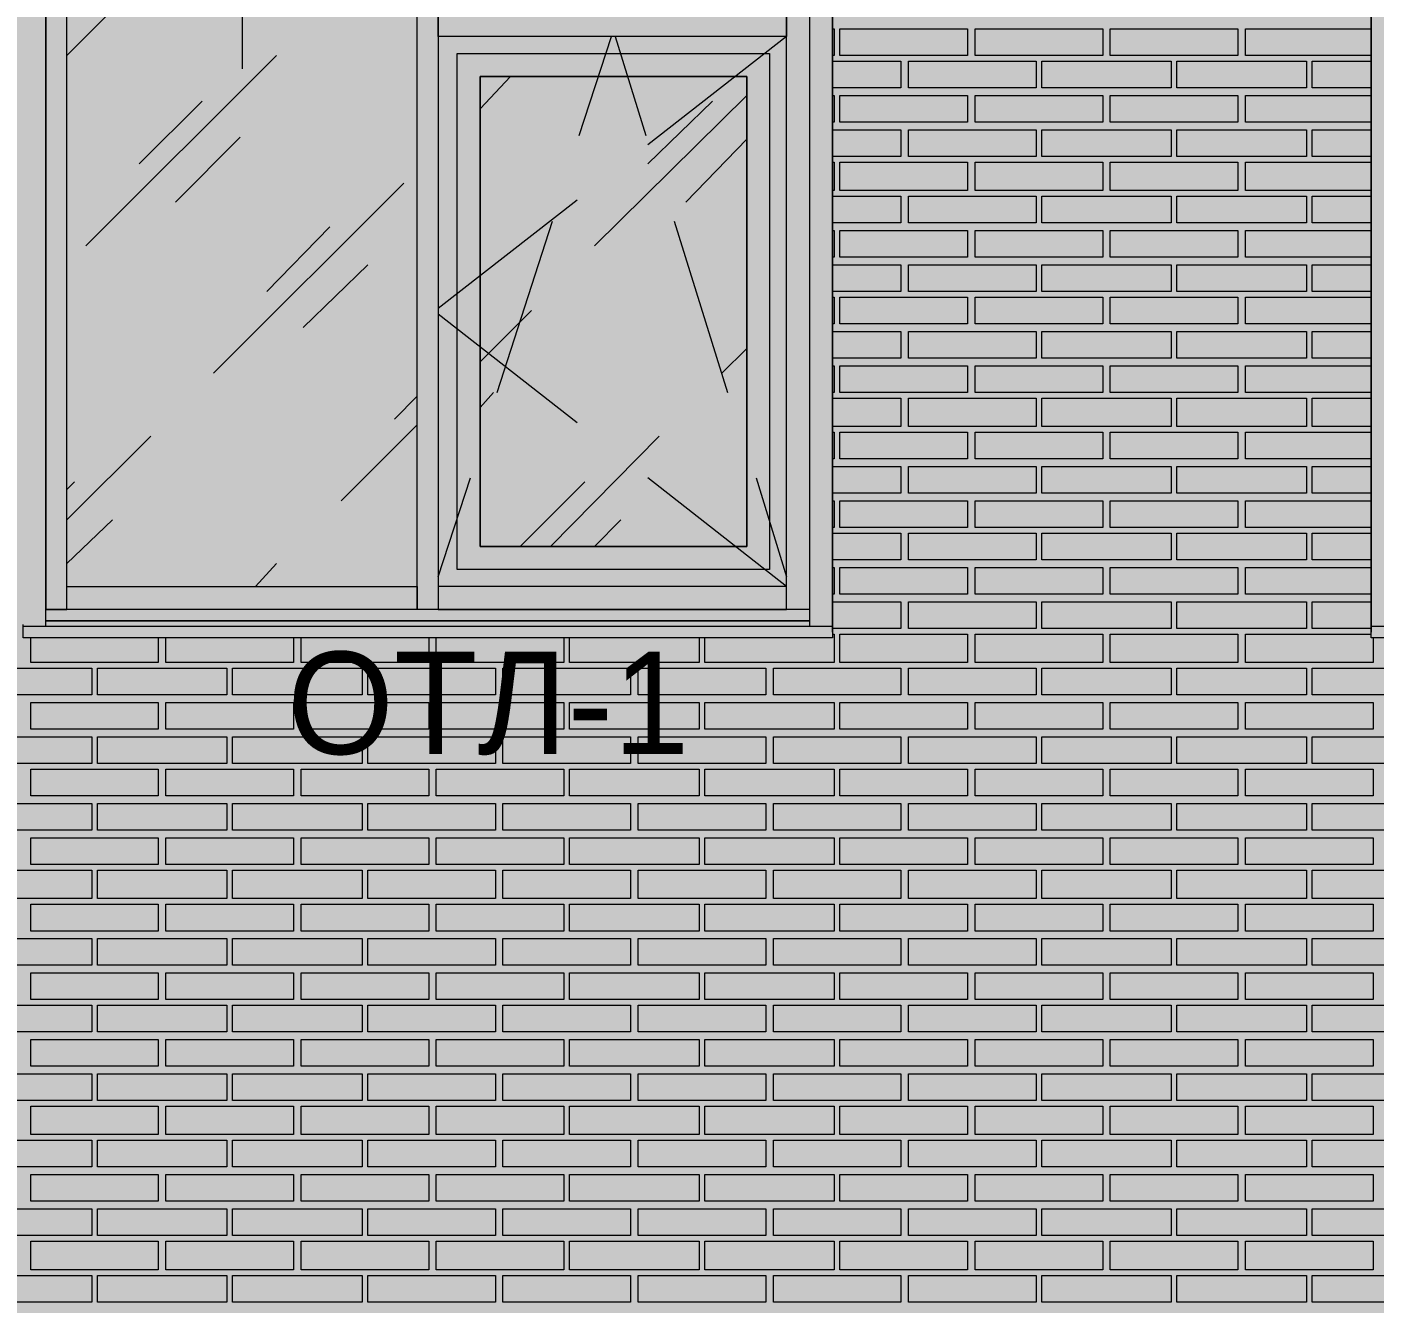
# Model space of a CAD drawing. Header units: millimetres. Extents: x -28928 to 100580, y -22867 to 36490.
# Drawn here: x -1178 to 1815, y 19599 to 22436 of the extents above; entities that cross this region are included whole.
import ezdxf

# ---------------------------------------------------------------- set-up
doc = ezdxf.new("R2010")
doc.units = ezdxf.units.MM
doc.layers.add('PDF _Геометрия', color=7, linetype='Continuous', true_color=0x8f8e8d)
doc.layers.add('PDF _Сплошная заливка', color=7, linetype='Continuous', true_color=0xffffff)
doc.layers.add('PDF _Текст', color=7, linetype='Continuous')

msp = doc.modelspace()

# ---------------------------------------------------------------- hatches: boundary and pattern name
at = {"layer": 'PDF _Сплошная заливка', "true_color": 0xdcd6cf, "transparency": 33554559}
msp.add_hatch(color=254, dxfattribs=at).paths.add_polyline_path([(-18676.6, 16343.4), (-18676.6, 19592.6), (-17276.3, 19592.6), (-17276.3, 16343.4), (19112.6, 16343.4), (19112.6, 30089.1), (-21853.9, 30089.1), (-21853.9, 16343.4), (-21375.9, 16343.4), (-21375.9, 19592.6), (-19277.4, 19592.6), (-19277.4, 16343.4)])

# ---------------------------------------------------------------- linework, layer by layer
at = {"layer": 'PDF _Геометрия', "color": 7, "lineweight": 9}
for points in [[(-1135.9, 21103), (-1135.9, 21166.4), (-1135.9, 22439.9), (-1135.9, 21141), (-1089.3, 21141), (-1089.3, 22439.9), (-1089.3, 23688), (-1135.9, 23688), (-1135.9, 22439.9), (-1135.9, 23713.4), (-1135.9, 23789.5), (-1186.6, 23789.5)], [(-1186.6, 23789.5), (611.4, 23789.5), (611.4, 21090.3), (611.4, 21166.4), (611.4, 22439.9), (611.4, 23713.4), (611.4, 23789.5), (560.7, 23789.5), (560.7, 23713.4), (560.7, 22439.9), (560.7, 21166.4), (560.7, 21103)], [(1859.5, 23789.5), (1808.7, 23789.5), (1808.7, 23713.4), (1808.7, 22439.9), (1808.7, 21166.4), (1808.7, 21090.3), (1808.7, 23789.5), (3611.1, 23789.5)], [(509.9, 21191.8), (-264.3, 21191.8), (-264.3, 21141), (509.9, 21141), (509.9, 22439.9), (509.9, 23713.4), (509.9, 23738.7), (560.7, 23738.7), (560.7, 23713.4), (560.7, 22439.9), (560.7, 21141), (509.9, 21141), (509.9, 21191.8), (201.1, 21433)], [(-700.1, 22541.4), (-700.1, 22342.6)], [(-1089.3, 22372.2), (-987.8, 22473.7)], [(48.7, 22194.5), (120.7, 22414.5)], [(129.1, 22414.5), (196.8, 22194.5)], [(509.9, 22414.5), (201.1, 22173.4)], [(-1047, 21949.1), (-623.9, 22372.2)], [(-171.3, 22253.7), (-103.6, 22325.7)], [(-928.6, 22131), (-788.9, 22270.7)], [(82.6, 21949.1), (421.1, 22283.4)], [(201.1, 22131), (344.9, 22270.7)], [(-848.2, 22046.4), (-704.3, 22190.3)], [(285.7, 22046.4), (421.1, 22186)], [(-763.6, 21665.7), (-340.5, 22088.7)], [(44.5, 22050.7), (-264.3, 21809.5)], [(-133.2, 21623.4), (-10.5, 22004.1)], [(260.3, 22004.1), (378.7, 21623.4)], [(-645.1, 21847.6), (-505.5, 21991.4)], [(-564.7, 21767.2), (-420.9, 21906.8)], [(44.5, 21555.7), (-264.3, 21796.8)], [(-171.3, 21691), (-57, 21805.3)], [(366.1, 21665.7), (421.1, 21720.7)], [(-361.6, 21564.1), (-310.9, 21614.9)], [(-171.3, 21589.5), (-141.6, 21623.4)], [(-1089.3, 21339.9), (-903.2, 21526)], [(-480.1, 21382.2), (-310.9, 21551.4)], [(-14.7, 21280.7), (226.4, 21526)], [(-264.3, 21213), (-192.4, 21433)], [(442.2, 21433), (509.9, 21213)], [(-1089.3, 21407.6), (-1072.4, 21424.5)], [(-82.4, 21280.7), (61.4, 21424.5)], [(-1089.3, 21242.6), (-987.8, 21339.9)], [(82.6, 21280.7), (141.8, 21339.9)], [(-670.5, 21191.8), (-623.9, 21242.6)], [(560.7, 21141), (-1135.9, 21141)], [(611.4, 21107.2), (611.4, 21103), (-1186.6, 21103), (-1186.6, 21107.2)], [(611.4, 21103), (611.4, 21077.6), (-1186.6, 21077.6), (-1186.6, 21103)], [(560.7, 21115.7), (-1135.9, 21115.7), (560.7, 21115.7)], [(560.7, 21115.7), (-1135.9, 21115.7)], [(3611.1, 21107.2), (3611.1, 21103), (1808.7, 21103), (1808.7, 21107.2)], [(3611.1, 21103), (3611.1, 21077.6), (1808.7, 21077.6), (1808.7, 21103)], [(611.4, 21086), (611.4, 21077.6)], [(1808.7, 21077.6), (1808.7, 21086)]]:
    msp.add_lwpolyline(points, dxfattribs=at)
for points in [[(-264.3, 21141), (-310.9, 21141), (-1089.3, 21141), (-1089.3, 21191.8), (-310.9, 21191.8), (-310.9, 21141), (-310.9, 22439.9), (-310.9, 23688), (-264.3, 23688), (-264.3, 22439.9)], [(509.9, 22414.5), (-264.3, 22414.5), (-264.3, 22465.3), (509.9, 22465.3)], [(-222, 22376.4), (471.8, 22376.4), (471.8, 21229.9), (-222, 21229.9)], [(471.8, 22376.4), (471.8, 21229.9), (-222, 21229.9), (-222, 22376.4)], [(421.1, 22325.7), (-171.3, 22325.7), (-171.3, 21280.7), (421.1, 21280.7)], [(-171.3, 21280.7), (-171.3, 22325.7), (421.1, 22325.7), (421.1, 21280.7)]]:
    msp.add_lwpolyline(points, close=True, dxfattribs=at)
at = {"layer": 'PDF _Геометрия', "lineweight": 9}
for points in [[(611.4, 22431.4), (615.7, 22431.4), (615.7, 22372.2), (611.4, 22372.2)], [(1808.7, 22372.2), (1529.5, 22372.2), (1529.5, 22431.4), (1808.7, 22431.4)], [(611.4, 22359.5), (619.9, 22359.5), (763.7, 22359.5), (763.7, 22300.3), (619.9, 22300.3), (611.4, 22300.3)], [(1808.7, 22300.3), (1677.6, 22300.3), (1677.6, 22359.5), (1808.7, 22359.5)], [(611.4, 22283.4), (615.7, 22283.4), (615.7, 22224.1), (611.4, 22224.1)], [(1808.7, 22224.1), (1529.5, 22224.1), (1529.5, 22283.4), (1808.7, 22283.4)], [(611.4, 22207.2), (619.9, 22207.2), (763.7, 22207.2), (763.7, 22148), (619.9, 22148), (611.4, 22148)], [(1808.7, 22148), (1677.6, 22148), (1677.6, 22207.2), (1808.7, 22207.2)], [(611.4, 22135.3), (615.7, 22135.3), (615.7, 22071.8), (611.4, 22071.8)], [(1808.7, 22071.8), (1529.5, 22071.8), (1529.5, 22135.3), (1808.7, 22135.3)], [(611.4, 22059.1), (619.9, 22059.1), (763.7, 22059.1), (763.7, 21999.9), (619.9, 21999.9), (611.4, 21999.9)], [(1808.7, 21999.9), (1677.6, 21999.9), (1677.6, 22059.1), (1808.7, 22059.1)], [(611.4, 21983), (615.7, 21983), (615.7, 21923.7), (611.4, 21923.7)], [(1808.7, 21923.7), (1529.5, 21923.7), (1529.5, 21983), (1808.7, 21983)], [(611.4, 21906.8), (619.9, 21906.8), (763.7, 21906.8), (763.7, 21847.6), (619.9, 21847.6), (611.4, 21847.6)], [(1808.7, 21847.6), (1677.6, 21847.6), (1677.6, 21906.8), (1808.7, 21906.8)], [(611.4, 21834.9), (615.7, 21834.9), (615.7, 21775.7), (611.4, 21775.7)], [(1808.7, 21775.7), (1529.5, 21775.7), (1529.5, 21834.9), (1808.7, 21834.9)], [(611.4, 21758.7), (619.9, 21758.7), (763.7, 21758.7), (763.7, 21699.5), (619.9, 21699.5), (611.4, 21699.5)], [(1808.7, 21699.5), (1677.6, 21699.5), (1677.6, 21758.7), (1808.7, 21758.7)], [(611.4, 21682.6), (615.7, 21682.6), (615.7, 21623.4), (611.4, 21623.4)], [(1808.7, 21623.4), (1529.5, 21623.4), (1529.5, 21682.6), (1808.7, 21682.6)], [(611.4, 21610.7), (619.9, 21610.7), (763.7, 21610.7), (763.7, 21547.2), (619.9, 21547.2), (611.4, 21547.2)], [(1808.7, 21547.2), (1677.6, 21547.2), (1677.6, 21610.7), (1808.7, 21610.7)], [(611.4, 21534.5), (615.7, 21534.5), (615.7, 21475.3), (611.4, 21475.3)], [(1808.7, 21475.3), (1529.5, 21475.3), (1529.5, 21534.5), (1808.7, 21534.5)], [(611.4, 21458.4), (619.9, 21458.4), (763.7, 21458.4), (763.7, 21399.1), (619.9, 21399.1), (611.4, 21399.1)], [(1808.7, 21399.1), (1677.6, 21399.1), (1677.6, 21458.4), (1808.7, 21458.4)], [(611.4, 21382.2), (615.7, 21382.2), (615.7, 21323), (611.4, 21323)], [(1808.7, 21323), (1529.5, 21323), (1529.5, 21382.2), (1808.7, 21382.2)], [(611.4, 21310.3), (619.9, 21310.3), (763.7, 21310.3), (763.7, 21251), (619.9, 21251), (611.4, 21251)], [(1808.7, 21251), (1677.6, 21251), (1677.6, 21310.3), (1808.7, 21310.3)], [(611.4, 21234.1), (615.7, 21234.1), (615.7, 21174.9), (611.4, 21174.9)], [(1808.7, 21174.9), (1529.5, 21174.9), (1529.5, 21234.1), (1808.7, 21234.1)], [(611.4, 21158), (619.9, 21158), (763.7, 21158), (763.7, 21098.7), (619.9, 21098.7), (611.4, 21098.7)], [(1808.7, 21098.7), (1677.6, 21098.7), (1677.6, 21158), (1808.7, 21158)], [(-886.3, 21077.6), (-886.3, 21022.6), (-1169.7, 21022.6), (-1169.7, 21077.6)], [(-585.9, 21077.6), (-585.9, 21022.6), (-869.3, 21022.6), (-869.3, 21077.6)], [(-285.5, 21077.6), (-285.5, 21022.6), (-568.9, 21022.6), (-568.9, 21077.6)], [(14.9, 21077.6), (14.9, 21022.6), (-268.6, 21022.6), (-268.6, 21077.6)], [(315.3, 21077.6), (315.3, 21022.6), (27.6, 21022.6), (27.6, 21077.6)], [(611.4, 21086), (615.7, 21086), (615.7, 21022.6), (328, 21022.6), (328, 21077.6)], [(1813, 21077.6), (1813, 21022.6), (1529.5, 21022.6), (1529.5, 21086), (1808.7, 21086)]]:
    msp.add_lwpolyline(points, dxfattribs=at)
for points in [[(911.8, 22431.4), (911.8, 22372.2), (628.4, 22372.2), (628.4, 22431.4)], [(1212.2, 22431.4), (1212.2, 22372.2), (928.7, 22372.2), (928.7, 22431.4)], [(1512.6, 22431.4), (1512.6, 22372.2), (1229.1, 22372.2), (1229.1, 22431.4)], [(1064.1, 22300.3), (920.3, 22300.3), (780.7, 22300.3), (780.7, 22359.5), (920.3, 22359.5), (1064.1, 22359.5)], [(1364.5, 22300.3), (1220.7, 22300.3), (1076.8, 22300.3), (1076.8, 22359.5), (1220.7, 22359.5), (1364.5, 22359.5)], [(1664.9, 22300.3), (1521.1, 22300.3), (1377.2, 22300.3), (1377.2, 22359.5), (1521.1, 22359.5), (1664.9, 22359.5)], [(911.8, 22283.4), (911.8, 22224.1), (628.4, 22224.1), (628.4, 22283.4)], [(1212.2, 22283.4), (1212.2, 22224.1), (928.7, 22224.1), (928.7, 22283.4)], [(1512.6, 22283.4), (1512.6, 22224.1), (1229.1, 22224.1), (1229.1, 22283.4)], [(1064.1, 22148), (920.3, 22148), (780.7, 22148), (780.7, 22207.2), (920.3, 22207.2), (1064.1, 22207.2)], [(1364.5, 22148), (1220.7, 22148), (1076.8, 22148), (1076.8, 22207.2), (1220.7, 22207.2), (1364.5, 22207.2)], [(1664.9, 22148), (1521.1, 22148), (1377.2, 22148), (1377.2, 22207.2), (1521.1, 22207.2), (1664.9, 22207.2)], [(911.8, 22135.3), (911.8, 22071.8), (628.4, 22071.8), (628.4, 22135.3)], [(1212.2, 22135.3), (1212.2, 22071.8), (928.7, 22071.8), (928.7, 22135.3)], [(1512.6, 22135.3), (1512.6, 22071.8), (1229.1, 22071.8), (1229.1, 22135.3)], [(1064.1, 21999.9), (920.3, 21999.9), (780.7, 21999.9), (780.7, 22059.1), (920.3, 22059.1), (1064.1, 22059.1)], [(1364.5, 21999.9), (1220.7, 21999.9), (1076.8, 21999.9), (1076.8, 22059.1), (1220.7, 22059.1), (1364.5, 22059.1)], [(1664.9, 21999.9), (1521.1, 21999.9), (1377.2, 21999.9), (1377.2, 22059.1), (1521.1, 22059.1), (1664.9, 22059.1)], [(911.8, 21983), (911.8, 21923.7), (628.4, 21923.7), (628.4, 21983)], [(1212.2, 21983), (1212.2, 21923.7), (928.7, 21923.7), (928.7, 21983)], [(1512.6, 21983), (1512.6, 21923.7), (1229.1, 21923.7), (1229.1, 21983)], [(1064.1, 21847.6), (920.3, 21847.6), (780.7, 21847.6), (780.7, 21906.8), (920.3, 21906.8), (1064.1, 21906.8)], [(1364.5, 21847.6), (1220.7, 21847.6), (1076.8, 21847.6), (1076.8, 21906.8), (1220.7, 21906.8), (1364.5, 21906.8)], [(1664.9, 21847.6), (1521.1, 21847.6), (1377.2, 21847.6), (1377.2, 21906.8), (1521.1, 21906.8), (1664.9, 21906.8)], [(911.8, 21834.9), (911.8, 21775.7), (628.4, 21775.7), (628.4, 21834.9)], [(1212.2, 21834.9), (1212.2, 21775.7), (928.7, 21775.7), (928.7, 21834.9)], [(1512.6, 21834.9), (1512.6, 21775.7), (1229.1, 21775.7), (1229.1, 21834.9)], [(1064.1, 21699.5), (920.3, 21699.5), (780.7, 21699.5), (780.7, 21758.7), (920.3, 21758.7), (1064.1, 21758.7)], [(1364.5, 21699.5), (1220.7, 21699.5), (1076.8, 21699.5), (1076.8, 21758.7), (1220.7, 21758.7), (1364.5, 21758.7)], [(1664.9, 21699.5), (1521.1, 21699.5), (1377.2, 21699.5), (1377.2, 21758.7), (1521.1, 21758.7), (1664.9, 21758.7)], [(911.8, 21682.6), (911.8, 21623.4), (628.4, 21623.4), (628.4, 21682.6)], [(1212.2, 21682.6), (1212.2, 21623.4), (928.7, 21623.4), (928.7, 21682.6)], [(1512.6, 21682.6), (1512.6, 21623.4), (1229.1, 21623.4), (1229.1, 21682.6)], [(1064.1, 21547.2), (920.3, 21547.2), (780.7, 21547.2), (780.7, 21610.7), (920.3, 21610.7), (1064.1, 21610.7)], [(1364.5, 21547.2), (1220.7, 21547.2), (1076.8, 21547.2), (1076.8, 21610.7), (1220.7, 21610.7), (1364.5, 21610.7)], [(1664.9, 21547.2), (1521.1, 21547.2), (1377.2, 21547.2), (1377.2, 21610.7), (1521.1, 21610.7), (1664.9, 21610.7)], [(911.8, 21534.5), (911.8, 21475.3), (628.4, 21475.3), (628.4, 21534.5)], [(1212.2, 21534.5), (1212.2, 21475.3), (928.7, 21475.3), (928.7, 21534.5)], [(1512.6, 21534.5), (1512.6, 21475.3), (1229.1, 21475.3), (1229.1, 21534.5)], [(1064.1, 21399.1), (920.3, 21399.1), (780.7, 21399.1), (780.7, 21458.4), (920.3, 21458.4), (1064.1, 21458.4)], [(1364.5, 21399.1), (1220.7, 21399.1), (1076.8, 21399.1), (1076.8, 21458.4), (1220.7, 21458.4), (1364.5, 21458.4)], [(1664.9, 21399.1), (1521.1, 21399.1), (1377.2, 21399.1), (1377.2, 21458.4), (1521.1, 21458.4), (1664.9, 21458.4)], [(911.8, 21382.2), (911.8, 21323), (628.4, 21323), (628.4, 21382.2)], [(1212.2, 21382.2), (1212.2, 21323), (928.7, 21323), (928.7, 21382.2)], [(1512.6, 21382.2), (1512.6, 21323), (1229.1, 21323), (1229.1, 21382.2)], [(1064.1, 21251), (920.3, 21251), (780.7, 21251), (780.7, 21310.3), (920.3, 21310.3), (1064.1, 21310.3)], [(1364.5, 21251), (1220.7, 21251), (1076.8, 21251), (1076.8, 21310.3), (1220.7, 21310.3), (1364.5, 21310.3)], [(1664.9, 21251), (1521.1, 21251), (1377.2, 21251), (1377.2, 21310.3), (1521.1, 21310.3), (1664.9, 21310.3)], [(911.8, 21234.1), (911.8, 21174.9), (628.4, 21174.9), (628.4, 21234.1)], [(1212.2, 21234.1), (1212.2, 21174.9), (928.7, 21174.9), (928.7, 21234.1)], [(1512.6, 21234.1), (1512.6, 21174.9), (1229.1, 21174.9), (1229.1, 21234.1)], [(1064.1, 21098.7), (920.3, 21098.7), (780.7, 21098.7), (780.7, 21158), (920.3, 21158), (1064.1, 21158)], [(1364.5, 21098.7), (1220.7, 21098.7), (1076.8, 21098.7), (1076.8, 21158), (1220.7, 21158), (1364.5, 21158)], [(1664.9, 21098.7), (1521.1, 21098.7), (1377.2, 21098.7), (1377.2, 21158), (1521.1, 21158), (1664.9, 21158)], [(911.8, 21086), (911.8, 21022.6), (628.4, 21022.6), (628.4, 21086)], [(1212.2, 21086), (1212.2, 21022.6), (928.7, 21022.6), (928.7, 21086)], [(1512.6, 21086), (1512.6, 21022.6), (1229.1, 21022.6), (1229.1, 21086)], [(-1034.3, 20950.7), (-1178.2, 20950.7), (-1317.8, 20950.7), (-1317.8, 21009.9), (-1178.2, 21009.9), (-1034.3, 21009.9)], [(-733.9, 20950.7), (-877.8, 20950.7), (-1021.6, 20950.7), (-1021.6, 21009.9), (-877.8, 21009.9), (-733.9, 21009.9)], [(-433.6, 20950.7), (-577.4, 20950.7), (-721.3, 20950.7), (-721.3, 21009.9), (-577.4, 21009.9), (-433.6, 21009.9)], [(-137.4, 20950.7), (-277, 20950.7), (-420.9, 20950.7), (-420.9, 21009.9), (-277, 21009.9), (-137.4, 21009.9)], [(163, 20950.7), (23.4, 20950.7), (-120.5, 20950.7), (-120.5, 21009.9), (23.4, 21009.9), (163, 21009.9)], [(463.4, 20950.7), (323.7, 20950.7), (179.9, 20950.7), (179.9, 21009.9), (323.7, 21009.9), (463.4, 21009.9)], [(763.7, 20950.7), (619.9, 20950.7), (480.3, 20950.7), (480.3, 21009.9), (619.9, 21009.9), (763.7, 21009.9)], [(1064.1, 20950.7), (920.3, 20950.7), (780.7, 20950.7), (780.7, 21009.9), (920.3, 21009.9), (1064.1, 21009.9)], [(1364.5, 20950.7), (1220.7, 20950.7), (1076.8, 20950.7), (1076.8, 21009.9), (1220.7, 21009.9), (1364.5, 21009.9)], [(1664.9, 20950.7), (1521.1, 20950.7), (1377.2, 20950.7), (1377.2, 21009.9), (1521.1, 21009.9), (1664.9, 21009.9)], [(1961.1, 20950.7), (1821.4, 20950.7), (1677.6, 20950.7), (1677.6, 21009.9), (1821.4, 21009.9), (1961.1, 21009.9)], [(-886.3, 20933.7), (-886.3, 20874.5), (-1169.7, 20874.5), (-1169.7, 20933.7)], [(-585.9, 20933.7), (-585.9, 20874.5), (-869.3, 20874.5), (-869.3, 20933.7)], [(-285.5, 20933.7), (-285.5, 20874.5), (-568.9, 20874.5), (-568.9, 20933.7)], [(14.9, 20933.7), (14.9, 20874.5), (-268.6, 20874.5), (-268.6, 20933.7)], [(315.3, 20933.7), (315.3, 20874.5), (27.6, 20874.5), (27.6, 20933.7)], [(615.7, 20933.7), (615.7, 20874.5), (328, 20874.5), (328, 20933.7)], [(911.8, 20933.7), (911.8, 20874.5), (628.4, 20874.5), (628.4, 20933.7)], [(1212.2, 20933.7), (1212.2, 20874.5), (928.7, 20874.5), (928.7, 20933.7)], [(1512.6, 20933.7), (1512.6, 20874.5), (1229.1, 20874.5), (1229.1, 20933.7)], [(1813, 20933.7), (1813, 20874.5), (1529.5, 20874.5), (1529.5, 20933.7)], [(-1034.3, 20798.4), (-1178.2, 20798.4), (-1317.8, 20798.4), (-1317.8, 20857.6), (-1178.2, 20857.6), (-1034.3, 20857.6)], [(-733.9, 20798.4), (-877.8, 20798.4), (-1021.6, 20798.4), (-1021.6, 20857.6), (-877.8, 20857.6), (-733.9, 20857.6)], [(-433.6, 20798.4), (-577.4, 20798.4), (-721.3, 20798.4), (-721.3, 20857.6), (-577.4, 20857.6), (-433.6, 20857.6)], [(-137.4, 20798.4), (-277, 20798.4), (-420.9, 20798.4), (-420.9, 20857.6), (-277, 20857.6), (-137.4, 20857.6)], [(163, 20798.4), (23.4, 20798.4), (-120.5, 20798.4), (-120.5, 20857.6), (23.4, 20857.6), (163, 20857.6)], [(463.4, 20798.4), (323.7, 20798.4), (179.9, 20798.4), (179.9, 20857.6), (323.7, 20857.6), (463.4, 20857.6)], [(763.7, 20798.4), (619.9, 20798.4), (480.3, 20798.4), (480.3, 20857.6), (619.9, 20857.6), (763.7, 20857.6)], [(1064.1, 20798.4), (920.3, 20798.4), (780.7, 20798.4), (780.7, 20857.6), (920.3, 20857.6), (1064.1, 20857.6)], [(1364.5, 20798.4), (1220.7, 20798.4), (1076.8, 20798.4), (1076.8, 20857.6), (1220.7, 20857.6), (1364.5, 20857.6)], [(1664.9, 20798.4), (1521.1, 20798.4), (1377.2, 20798.4), (1377.2, 20857.6), (1521.1, 20857.6), (1664.9, 20857.6)], [(1961.1, 20798.4), (1821.4, 20798.4), (1677.6, 20798.4), (1677.6, 20857.6), (1821.4, 20857.6), (1961.1, 20857.6)], [(-886.3, 20785.7), (-886.3, 20726.4), (-1169.7, 20726.4), (-1169.7, 20785.7)], [(-585.9, 20785.7), (-585.9, 20726.4), (-869.3, 20726.4), (-869.3, 20785.7)], [(-285.5, 20785.7), (-285.5, 20726.4), (-568.9, 20726.4), (-568.9, 20785.7)], [(14.9, 20785.7), (14.9, 20726.4), (-268.6, 20726.4), (-268.6, 20785.7)], [(315.3, 20785.7), (315.3, 20726.4), (27.6, 20726.4), (27.6, 20785.7)], [(615.7, 20785.7), (615.7, 20726.4), (328, 20726.4), (328, 20785.7)], [(911.8, 20785.7), (911.8, 20726.4), (628.4, 20726.4), (628.4, 20785.7)], [(1212.2, 20785.7), (1212.2, 20726.4), (928.7, 20726.4), (928.7, 20785.7)], [(1512.6, 20785.7), (1512.6, 20726.4), (1229.1, 20726.4), (1229.1, 20785.7)], [(1813, 20785.7), (1813, 20726.4), (1529.5, 20726.4), (1529.5, 20785.7)], [(-1034.3, 20650.3), (-1178.2, 20650.3), (-1317.8, 20650.3), (-1317.8, 20709.5), (-1178.2, 20709.5), (-1034.3, 20709.5)], [(-733.9, 20650.3), (-877.8, 20650.3), (-1021.6, 20650.3), (-1021.6, 20709.5), (-877.8, 20709.5), (-733.9, 20709.5)], [(-433.6, 20650.3), (-577.4, 20650.3), (-721.3, 20650.3), (-721.3, 20709.5), (-577.4, 20709.5), (-433.6, 20709.5)], [(-137.4, 20650.3), (-277, 20650.3), (-420.9, 20650.3), (-420.9, 20709.5), (-277, 20709.5), (-137.4, 20709.5)], [(163, 20650.3), (23.4, 20650.3), (-120.5, 20650.3), (-120.5, 20709.5), (23.4, 20709.5), (163, 20709.5)], [(463.4, 20650.3), (323.7, 20650.3), (179.9, 20650.3), (179.9, 20709.5), (323.7, 20709.5), (463.4, 20709.5)], [(763.7, 20650.3), (619.9, 20650.3), (480.3, 20650.3), (480.3, 20709.5), (619.9, 20709.5), (763.7, 20709.5)], [(1064.1, 20650.3), (920.3, 20650.3), (780.7, 20650.3), (780.7, 20709.5), (920.3, 20709.5), (1064.1, 20709.5)], [(1364.5, 20650.3), (1220.7, 20650.3), (1076.8, 20650.3), (1076.8, 20709.5), (1220.7, 20709.5), (1364.5, 20709.5)], [(1664.9, 20650.3), (1521.1, 20650.3), (1377.2, 20650.3), (1377.2, 20709.5), (1521.1, 20709.5), (1664.9, 20709.5)], [(1961.1, 20650.3), (1821.4, 20650.3), (1677.6, 20650.3), (1677.6, 20709.5), (1821.4, 20709.5), (1961.1, 20709.5)], [(-886.3, 20633.4), (-886.3, 20574.1), (-1169.7, 20574.1), (-1169.7, 20633.4)], [(-585.9, 20633.4), (-585.9, 20574.1), (-869.3, 20574.1), (-869.3, 20633.4)], [(-285.5, 20633.4), (-285.5, 20574.1), (-568.9, 20574.1), (-568.9, 20633.4)], [(14.9, 20633.4), (14.9, 20574.1), (-268.6, 20574.1), (-268.6, 20633.4)], [(315.3, 20633.4), (315.3, 20574.1), (27.6, 20574.1), (27.6, 20633.4)], [(615.7, 20633.4), (615.7, 20574.1), (328, 20574.1), (328, 20633.4)], [(911.8, 20633.4), (911.8, 20574.1), (628.4, 20574.1), (628.4, 20633.4)], [(1212.2, 20633.4), (1212.2, 20574.1), (928.7, 20574.1), (928.7, 20633.4)], [(1512.6, 20633.4), (1512.6, 20574.1), (1229.1, 20574.1), (1229.1, 20633.4)], [(1813, 20633.4), (1813, 20574.1), (1529.5, 20574.1), (1529.5, 20633.4)], [(-1034.3, 20498), (-1178.2, 20498), (-1317.8, 20498), (-1317.8, 20561.4), (-1178.2, 20561.4), (-1034.3, 20561.4)], [(-733.9, 20498), (-877.8, 20498), (-1021.6, 20498), (-1021.6, 20561.4), (-877.8, 20561.4), (-733.9, 20561.4)], [(-433.6, 20498), (-577.4, 20498), (-721.3, 20498), (-721.3, 20561.4), (-577.4, 20561.4), (-433.6, 20561.4)], [(-137.4, 20498), (-277, 20498), (-420.9, 20498), (-420.9, 20561.4), (-277, 20561.4), (-137.4, 20561.4)], [(163, 20498), (23.4, 20498), (-120.5, 20498), (-120.5, 20561.4), (23.4, 20561.4), (163, 20561.4)], [(463.4, 20498), (323.7, 20498), (179.9, 20498), (179.9, 20561.4), (323.7, 20561.4), (463.4, 20561.4)], [(763.7, 20498), (619.9, 20498), (480.3, 20498), (480.3, 20561.4), (619.9, 20561.4), (763.7, 20561.4)], [(1064.1, 20498), (920.3, 20498), (780.7, 20498), (780.7, 20561.4), (920.3, 20561.4), (1064.1, 20561.4)], [(1364.5, 20498), (1220.7, 20498), (1076.8, 20498), (1076.8, 20561.4), (1220.7, 20561.4), (1364.5, 20561.4)], [(1664.9, 20498), (1521.1, 20498), (1377.2, 20498), (1377.2, 20561.4), (1521.1, 20561.4), (1664.9, 20561.4)], [(1961.1, 20498), (1821.4, 20498), (1677.6, 20498), (1677.6, 20561.4), (1821.4, 20561.4), (1961.1, 20561.4)], [(-886.3, 20485.3), (-886.3, 20426), (-1169.7, 20426), (-1169.7, 20485.3)], [(-585.9, 20485.3), (-585.9, 20426), (-869.3, 20426), (-869.3, 20485.3)], [(-285.5, 20485.3), (-285.5, 20426), (-568.9, 20426), (-568.9, 20485.3)], [(14.9, 20485.3), (14.9, 20426), (-268.6, 20426), (-268.6, 20485.3)], [(315.3, 20485.3), (315.3, 20426), (27.6, 20426), (27.6, 20485.3)], [(615.7, 20485.3), (615.7, 20426), (328, 20426), (328, 20485.3)], [(911.8, 20485.3), (911.8, 20426), (628.4, 20426), (628.4, 20485.3)], [(1212.2, 20485.3), (1212.2, 20426), (928.7, 20426), (928.7, 20485.3)], [(1512.6, 20485.3), (1512.6, 20426), (1229.1, 20426), (1229.1, 20485.3)], [(1813, 20485.3), (1813, 20426), (1529.5, 20426), (1529.5, 20485.3)], [(-1034.3, 20349.9), (-1178.2, 20349.9), (-1317.8, 20349.9), (-1317.8, 20409.1), (-1178.2, 20409.1), (-1034.3, 20409.1)], [(-733.9, 20349.9), (-877.8, 20349.9), (-1021.6, 20349.9), (-1021.6, 20409.1), (-877.8, 20409.1), (-733.9, 20409.1)], [(-433.6, 20349.9), (-577.4, 20349.9), (-721.3, 20349.9), (-721.3, 20409.1), (-577.4, 20409.1), (-433.6, 20409.1)], [(-137.4, 20349.9), (-277, 20349.9), (-420.9, 20349.9), (-420.9, 20409.1), (-277, 20409.1), (-137.4, 20409.1)], [(163, 20349.9), (23.4, 20349.9), (-120.5, 20349.9), (-120.5, 20409.1), (23.4, 20409.1), (163, 20409.1)], [(463.4, 20349.9), (323.7, 20349.9), (179.9, 20349.9), (179.9, 20409.1), (323.7, 20409.1), (463.4, 20409.1)], [(763.7, 20349.9), (619.9, 20349.9), (480.3, 20349.9), (480.3, 20409.1), (619.9, 20409.1), (763.7, 20409.1)], [(1064.1, 20349.9), (920.3, 20349.9), (780.7, 20349.9), (780.7, 20409.1), (920.3, 20409.1), (1064.1, 20409.1)], [(1364.5, 20349.9), (1220.7, 20349.9), (1076.8, 20349.9), (1076.8, 20409.1), (1220.7, 20409.1), (1364.5, 20409.1)], [(1664.9, 20349.9), (1521.1, 20349.9), (1377.2, 20349.9), (1377.2, 20409.1), (1521.1, 20409.1), (1664.9, 20409.1)], [(1961.1, 20349.9), (1821.4, 20349.9), (1677.6, 20349.9), (1677.6, 20409.1), (1821.4, 20409.1), (1961.1, 20409.1)], [(-886.3, 20333), (-886.3, 20273.7), (-1169.7, 20273.7), (-1169.7, 20333)], [(-585.9, 20333), (-585.9, 20273.7), (-869.3, 20273.7), (-869.3, 20333)], [(-285.5, 20333), (-285.5, 20273.7), (-568.9, 20273.7), (-568.9, 20333)], [(14.9, 20333), (14.9, 20273.7), (-268.6, 20273.7), (-268.6, 20333)], [(315.3, 20333), (315.3, 20273.7), (27.6, 20273.7), (27.6, 20333)], [(615.7, 20333), (615.7, 20273.7), (328, 20273.7), (328, 20333)], [(911.8, 20333), (911.8, 20273.7), (628.4, 20273.7), (628.4, 20333)], [(1212.2, 20333), (1212.2, 20273.7), (928.7, 20273.7), (928.7, 20333)], [(1512.6, 20333), (1512.6, 20273.7), (1229.1, 20273.7), (1229.1, 20333)], [(1813, 20333), (1813, 20273.7), (1529.5, 20273.7), (1529.5, 20333)], [(-1034.3, 20201.8), (-1178.2, 20201.8), (-1317.8, 20201.8), (-1317.8, 20261), (-1178.2, 20261), (-1034.3, 20261)], [(-733.9, 20201.8), (-877.8, 20201.8), (-1021.6, 20201.8), (-1021.6, 20261), (-877.8, 20261), (-733.9, 20261)], [(-433.6, 20201.8), (-577.4, 20201.8), (-721.3, 20201.8), (-721.3, 20261), (-577.4, 20261), (-433.6, 20261)], [(-137.4, 20201.8), (-277, 20201.8), (-420.9, 20201.8), (-420.9, 20261), (-277, 20261), (-137.4, 20261)], [(163, 20201.8), (23.4, 20201.8), (-120.5, 20201.8), (-120.5, 20261), (23.4, 20261), (163, 20261)], [(463.4, 20201.8), (323.7, 20201.8), (179.9, 20201.8), (179.9, 20261), (323.7, 20261), (463.4, 20261)], [(763.7, 20201.8), (619.9, 20201.8), (480.3, 20201.8), (480.3, 20261), (619.9, 20261), (763.7, 20261)], [(1064.1, 20201.8), (920.3, 20201.8), (780.7, 20201.8), (780.7, 20261), (920.3, 20261), (1064.1, 20261)], [(1364.5, 20201.8), (1220.7, 20201.8), (1076.8, 20201.8), (1076.8, 20261), (1220.7, 20261), (1364.5, 20261)], [(1664.9, 20201.8), (1521.1, 20201.8), (1377.2, 20201.8), (1377.2, 20261), (1521.1, 20261), (1664.9, 20261)], [(1961.1, 20201.8), (1821.4, 20201.8), (1677.6, 20201.8), (1677.6, 20261), (1821.4, 20261), (1961.1, 20261)], [(-886.3, 20184.9), (-886.3, 20125.7), (-1169.7, 20125.7), (-1169.7, 20184.9)], [(-585.9, 20184.9), (-585.9, 20125.7), (-869.3, 20125.7), (-869.3, 20184.9)], [(-285.5, 20184.9), (-285.5, 20125.7), (-568.9, 20125.7), (-568.9, 20184.9)], [(14.9, 20184.9), (14.9, 20125.7), (-268.6, 20125.7), (-268.6, 20184.9)], [(315.3, 20184.9), (315.3, 20125.7), (27.6, 20125.7), (27.6, 20184.9)], [(615.7, 20184.9), (615.7, 20125.7), (328, 20125.7), (328, 20184.9)], [(911.8, 20184.9), (911.8, 20125.7), (628.4, 20125.7), (628.4, 20184.9)], [(1212.2, 20184.9), (1212.2, 20125.7), (928.7, 20125.7), (928.7, 20184.9)], [(1512.6, 20184.9), (1512.6, 20125.7), (1229.1, 20125.7), (1229.1, 20184.9)], [(1813, 20184.9), (1813, 20125.7), (1529.5, 20125.7), (1529.5, 20184.9)], [(-1034.3, 20049.5), (-1178.2, 20049.5), (-1317.8, 20049.5), (-1317.8, 20108.7), (-1178.2, 20108.7), (-1034.3, 20108.7)], [(-733.9, 20049.5), (-877.8, 20049.5), (-1021.6, 20049.5), (-1021.6, 20108.7), (-877.8, 20108.7), (-733.9, 20108.7)], [(-433.6, 20049.5), (-577.4, 20049.5), (-721.3, 20049.5), (-721.3, 20108.7), (-577.4, 20108.7), (-433.6, 20108.7)], [(-137.4, 20049.5), (-277, 20049.5), (-420.9, 20049.5), (-420.9, 20108.7), (-277, 20108.7), (-137.4, 20108.7)], [(163, 20049.5), (23.4, 20049.5), (-120.5, 20049.5), (-120.5, 20108.7), (23.4, 20108.7), (163, 20108.7)], [(463.4, 20049.5), (323.7, 20049.5), (179.9, 20049.5), (179.9, 20108.7), (323.7, 20108.7), (463.4, 20108.7)], [(763.7, 20049.5), (619.9, 20049.5), (480.3, 20049.5), (480.3, 20108.7), (619.9, 20108.7), (763.7, 20108.7)], [(1064.1, 20049.5), (920.3, 20049.5), (780.7, 20049.5), (780.7, 20108.7), (920.3, 20108.7), (1064.1, 20108.7)], [(1364.5, 20049.5), (1220.7, 20049.5), (1076.8, 20049.5), (1076.8, 20108.7), (1220.7, 20108.7), (1364.5, 20108.7)], [(1664.9, 20049.5), (1521.1, 20049.5), (1377.2, 20049.5), (1377.2, 20108.7), (1521.1, 20108.7), (1664.9, 20108.7)], [(1961.1, 20049.5), (1821.4, 20049.5), (1677.6, 20049.5), (1677.6, 20108.7), (1821.4, 20108.7), (1961.1, 20108.7)], [(-886.3, 20036.8), (-886.3, 19973.4), (-1169.7, 19973.4), (-1169.7, 20036.8)], [(-585.9, 20036.8), (-585.9, 19973.4), (-869.3, 19973.4), (-869.3, 20036.8)], [(-285.5, 20036.8), (-285.5, 19973.4), (-568.9, 19973.4), (-568.9, 20036.8)], [(14.9, 20036.8), (14.9, 19973.4), (-268.6, 19973.4), (-268.6, 20036.8)], [(315.3, 20036.8), (315.3, 19973.4), (27.6, 19973.4), (27.6, 20036.8)], [(615.7, 20036.8), (615.7, 19973.4), (328, 19973.4), (328, 20036.8)], [(911.8, 20036.8), (911.8, 19973.4), (628.4, 19973.4), (628.4, 20036.8)], [(1212.2, 20036.8), (1212.2, 19973.4), (928.7, 19973.4), (928.7, 20036.8)], [(1512.6, 20036.8), (1512.6, 19973.4), (1229.1, 19973.4), (1229.1, 20036.8)], [(1813, 20036.8), (1813, 19973.4), (1529.5, 19973.4), (1529.5, 20036.8)], [(-1034.3, 19901.4), (-1178.2, 19901.4), (-1317.8, 19901.4), (-1317.8, 19960.7), (-1178.2, 19960.7), (-1034.3, 19960.7)], [(-733.9, 19901.4), (-877.8, 19901.4), (-1021.6, 19901.4), (-1021.6, 19960.7), (-877.8, 19960.7), (-733.9, 19960.7)], [(-433.6, 19901.4), (-577.4, 19901.4), (-721.3, 19901.4), (-721.3, 19960.7), (-577.4, 19960.7), (-433.6, 19960.7)], [(-137.4, 19901.4), (-277, 19901.4), (-420.9, 19901.4), (-420.9, 19960.7), (-277, 19960.7), (-137.4, 19960.7)], [(163, 19901.4), (23.4, 19901.4), (-120.5, 19901.4), (-120.5, 19960.7), (23.4, 19960.7), (163, 19960.7)], [(463.4, 19901.4), (323.7, 19901.4), (179.9, 19901.4), (179.9, 19960.7), (323.7, 19960.7), (463.4, 19960.7)], [(763.7, 19901.4), (619.9, 19901.4), (480.3, 19901.4), (480.3, 19960.7), (619.9, 19960.7), (763.7, 19960.7)], [(1064.1, 19901.4), (920.3, 19901.4), (780.7, 19901.4), (780.7, 19960.7), (920.3, 19960.7), (1064.1, 19960.7)], [(1364.5, 19901.4), (1220.7, 19901.4), (1076.8, 19901.4), (1076.8, 19960.7), (1220.7, 19960.7), (1364.5, 19960.7)], [(1664.9, 19901.4), (1521.1, 19901.4), (1377.2, 19901.4), (1377.2, 19960.7), (1521.1, 19960.7), (1664.9, 19960.7)], [(1961.1, 19901.4), (1821.4, 19901.4), (1677.6, 19901.4), (1677.6, 19960.7), (1821.4, 19960.7), (1961.1, 19960.7)], [(-886.3, 19884.5), (-886.3, 19825.3), (-1169.7, 19825.3), (-1169.7, 19884.5)], [(-585.9, 19884.5), (-585.9, 19825.3), (-869.3, 19825.3), (-869.3, 19884.5)], [(-285.5, 19884.5), (-285.5, 19825.3), (-568.9, 19825.3), (-568.9, 19884.5)], [(14.9, 19884.5), (14.9, 19825.3), (-268.6, 19825.3), (-268.6, 19884.5)], [(315.3, 19884.5), (315.3, 19825.3), (27.6, 19825.3), (27.6, 19884.5)], [(615.7, 19884.5), (615.7, 19825.3), (328, 19825.3), (328, 19884.5)], [(911.8, 19884.5), (911.8, 19825.3), (628.4, 19825.3), (628.4, 19884.5)], [(1212.2, 19884.5), (1212.2, 19825.3), (928.7, 19825.3), (928.7, 19884.5)], [(1512.6, 19884.5), (1512.6, 19825.3), (1229.1, 19825.3), (1229.1, 19884.5)], [(1813, 19884.5), (1813, 19825.3), (1529.5, 19825.3), (1529.5, 19884.5)], [(-1034.3, 19749.1), (-1178.2, 19749.1), (-1317.8, 19749.1), (-1317.8, 19808.4), (-1178.2, 19808.4), (-1034.3, 19808.4)], [(-733.9, 19749.1), (-877.8, 19749.1), (-1021.6, 19749.1), (-1021.6, 19808.4), (-877.8, 19808.4), (-733.9, 19808.4)], [(-433.6, 19749.1), (-577.4, 19749.1), (-721.3, 19749.1), (-721.3, 19808.4), (-577.4, 19808.4), (-433.6, 19808.4)], [(-137.4, 19749.1), (-277, 19749.1), (-420.9, 19749.1), (-420.9, 19808.4), (-277, 19808.4), (-137.4, 19808.4)], [(163, 19749.1), (23.4, 19749.1), (-120.5, 19749.1), (-120.5, 19808.4), (23.4, 19808.4), (163, 19808.4)], [(463.4, 19749.1), (323.7, 19749.1), (179.9, 19749.1), (179.9, 19808.4), (323.7, 19808.4), (463.4, 19808.4)], [(763.7, 19749.1), (619.9, 19749.1), (480.3, 19749.1), (480.3, 19808.4), (619.9, 19808.4), (763.7, 19808.4)], [(1064.1, 19749.1), (920.3, 19749.1), (780.7, 19749.1), (780.7, 19808.4), (920.3, 19808.4), (1064.1, 19808.4)], [(1364.5, 19749.1), (1220.7, 19749.1), (1076.8, 19749.1), (1076.8, 19808.4), (1220.7, 19808.4), (1364.5, 19808.4)], [(1664.9, 19749.1), (1521.1, 19749.1), (1377.2, 19749.1), (1377.2, 19808.4), (1521.1, 19808.4), (1664.9, 19808.4)], [(1961.1, 19749.1), (1821.4, 19749.1), (1677.6, 19749.1), (1677.6, 19808.4), (1821.4, 19808.4), (1961.1, 19808.4)], [(-886.3, 19736.4), (-886.3, 19673), (-1169.7, 19673), (-1169.7, 19736.4)], [(-585.9, 19736.4), (-585.9, 19673), (-869.3, 19673), (-869.3, 19736.4)], [(-285.5, 19736.4), (-285.5, 19673), (-568.9, 19673), (-568.9, 19736.4)], [(14.9, 19736.4), (14.9, 19673), (-268.6, 19673), (-268.6, 19736.4)], [(315.3, 19736.4), (315.3, 19673), (27.6, 19673), (27.6, 19736.4)], [(615.7, 19736.4), (615.7, 19673), (328, 19673), (328, 19736.4)], [(911.8, 19736.4), (911.8, 19673), (628.4, 19673), (628.4, 19736.4)], [(1212.2, 19736.4), (1212.2, 19673), (928.7, 19673), (928.7, 19736.4)], [(1512.6, 19736.4), (1512.6, 19673), (1229.1, 19673), (1229.1, 19736.4)], [(1813, 19736.4), (1813, 19673), (1529.5, 19673), (1529.5, 19736.4)], [(-1034.3, 19601), (-1178.2, 19601), (-1317.8, 19601), (-1317.8, 19660.3), (-1178.2, 19660.3), (-1034.3, 19660.3)], [(-733.9, 19601), (-877.8, 19601), (-1021.6, 19601), (-1021.6, 19660.3), (-877.8, 19660.3), (-733.9, 19660.3)], [(-433.6, 19601), (-577.4, 19601), (-721.3, 19601), (-721.3, 19660.3), (-577.4, 19660.3), (-433.6, 19660.3)], [(-137.4, 19601), (-277, 19601), (-420.9, 19601), (-420.9, 19660.3), (-277, 19660.3), (-137.4, 19660.3)], [(163, 19601), (23.4, 19601), (-120.5, 19601), (-120.5, 19660.3), (23.4, 19660.3), (163, 19660.3)], [(463.4, 19601), (323.7, 19601), (179.9, 19601), (179.9, 19660.3), (323.7, 19660.3), (463.4, 19660.3)], [(763.7, 19601), (619.9, 19601), (480.3, 19601), (480.3, 19660.3), (619.9, 19660.3), (763.7, 19660.3)], [(1064.1, 19601), (920.3, 19601), (780.7, 19601), (780.7, 19660.3), (920.3, 19660.3), (1064.1, 19660.3)], [(1364.5, 19601), (1220.7, 19601), (1076.8, 19601), (1076.8, 19660.3), (1220.7, 19660.3), (1364.5, 19660.3)], [(1664.9, 19601), (1521.1, 19601), (1377.2, 19601), (1377.2, 19660.3), (1521.1, 19660.3), (1664.9, 19660.3)], [(1961.1, 19601), (1821.4, 19601), (1677.6, 19601), (1677.6, 19660.3), (1821.4, 19660.3), (1961.1, 19660.3)]]:
    msp.add_lwpolyline(points, close=True, dxfattribs=at)
at = {"layer": 'PDF _Сплошная заливка', "lineweight": 9, "transparency": 33554559}
for points in [[(-1089.3, 23688), (-1089.3, 21191.8), (-310.9, 23688), (-310.9, 21191.8)], [(-171.3, 22325.7), (-171.3, 21280.7), (421.1, 22325.7), (421.1, 21280.7)]]:
    msp.add_solid(points, dxfattribs=at)

# ---------------------------------------------------------------- texts
at = {"layer": 'PDF _Текст', "insert": (-599.8, 20931.4), "char_height": 227.71, "attachment_point": 4, "style": ''}
msp.add_mtext('ОТЛ-1', dxfattribs=at)

doc.saveas('drawing.dxf')
